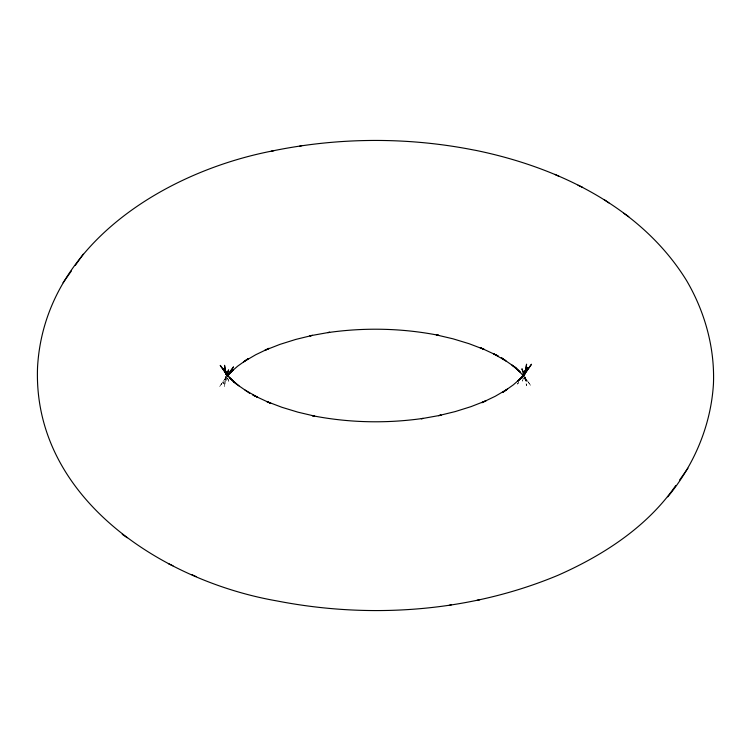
<?xml version="1.0" encoding="UTF-8"?>
<svg xmlns="http://www.w3.org/2000/svg" width="751" height="751" viewBox="0 0 751 751"><rect width="100%" height="100%" fill="white"/><g stroke="black" fill="none" stroke-linecap="round" stroke-linejoin="round"><path stroke-width="0.56" stroke-dasharray="3.75 2.82" d="M225.694 376.439L224.436 386.821L225.798 378.288M525.033 376.871L524.752 379.18L524.724 377.068M523.456 377.969L522.405 381.123L523.607 377.96M226.192 376.213L223.376 383.601L226.286 377.931M225.619 378.091L219.508 386.765L226.473 376.899M524.48 376.983L530.779 385.61L524.47 376.683M524.602 377.772L527.136 382.484L524.733 376.157M227.469 377.997L229.064 382.212L227.572 378.016M524.921 377.18L526.47 385.704L525.353 376.476M225.929 376.824L226.342 380.288L226.323 378.166M518.753 382.287L517.467 384.118L518.791 382.25"/><path stroke-width="1.13" d="M225.967 374.129L226.248 371.82L226.276 373.932M525.587 372.261L526.564 364.179L525.202 372.712M226.849 375.134L228.595 369.877L226.586 375.153M526.019 371.623L527.624 367.399L521.973 377.725M273.899 150.698L271.346 151.167C163.361 172.392 44.347 246.159 37.55 367.164C32.368 496.937 160.817 580.101 275.007 600.584L277.476 601.035C370.787 619.106 469.938 612.009 557.993 575.285C603.306 555.252 647.127 526.939 675.684 485.625M667.77 496.824C694.206 464.916 710.972 425.301 713.45 383.836C714.877 347.619 704.785 311.571 686.498 280.442C641.194 207.163 557.927 167.266 475.993 150.416L473.524 149.965C406.929 136.823 337.781 137.339 271.346 151.167M227.741 375.096L233.533 366.882L226.933 376.223M63.075 282.751L71.307 271.092M75.316 265.375L83.23 254.176M521.429 378.513L531.492 364.235L525.381 372.909L517.824 381.198L522.583 376.739L513.355 384.822L502.804 392.341L507.441 389.131L495.238 396.275L481.879 402.686L486 400.771L471.055 406.62L455.2 411.586L438.565 415.641L441.119 415.172L421.33 418.729L423.188 418.382C386.371 423.667 348.689 422.841 312.191 415.641L314.65 416.101L297.931 412.168L281.963 407.314L266.896 401.588L270.951 403.465L252.871 395.026L257.443 397.157L245.079 390.107M679.693 479.908L687.925 468.248M227.882 375.603L233.176 369.802L228.417 374.261L237.645 366.178L248.196 358.659L243.559 361.869L255.762 354.725L269.121 348.314L265 350.229L279.945 344.38L295.8 339.414L312.435 335.359L309.881 335.828L329.67 332.271L327.811 332.618C364.629 327.333 402.311 328.159 438.809 335.359L436.35 334.899L453.069 338.832L469.037 343.686L484.104 349.412L480.049 347.535L498.129 355.974L493.557 353.843L505.921 360.893L501.33 357.72L516.097 367.962M299.809 146.069L301.667 145.722M449.333 605.278L451.191 604.93M477.101 600.302L479.654 599.833M554.867 174.382L558.922 176.26M578.026 185.215L582.607 187.337M168.393 563.663L172.974 565.785M192.078 574.74L196.133 576.618M604.292 199.7L608.883 202.883M623.781 213.237L628.756 216.682M516.2 368.037L512.051 365.155L519.748 371.717M233.974 382.39L249.67 393.28M122.244 534.318L127.219 537.763M238.949 385.845L229.543 377.828L234.265 382.25L226.52 374.017L220.221 365.39L228.417 376.993L223.864 368.516L226.267 374.843M520.668 372.44L516.735 368.75L523.7 376.157M523.841 375.791L522.583 374.007L523.597 375.894M524.329 375.106L521.936 368.788L524.17 375.087M226.079 373.82L224.53 365.296L225.366 372.214M525.071 374.176L524.658 370.712L524.696 373.885"/></g></svg>
